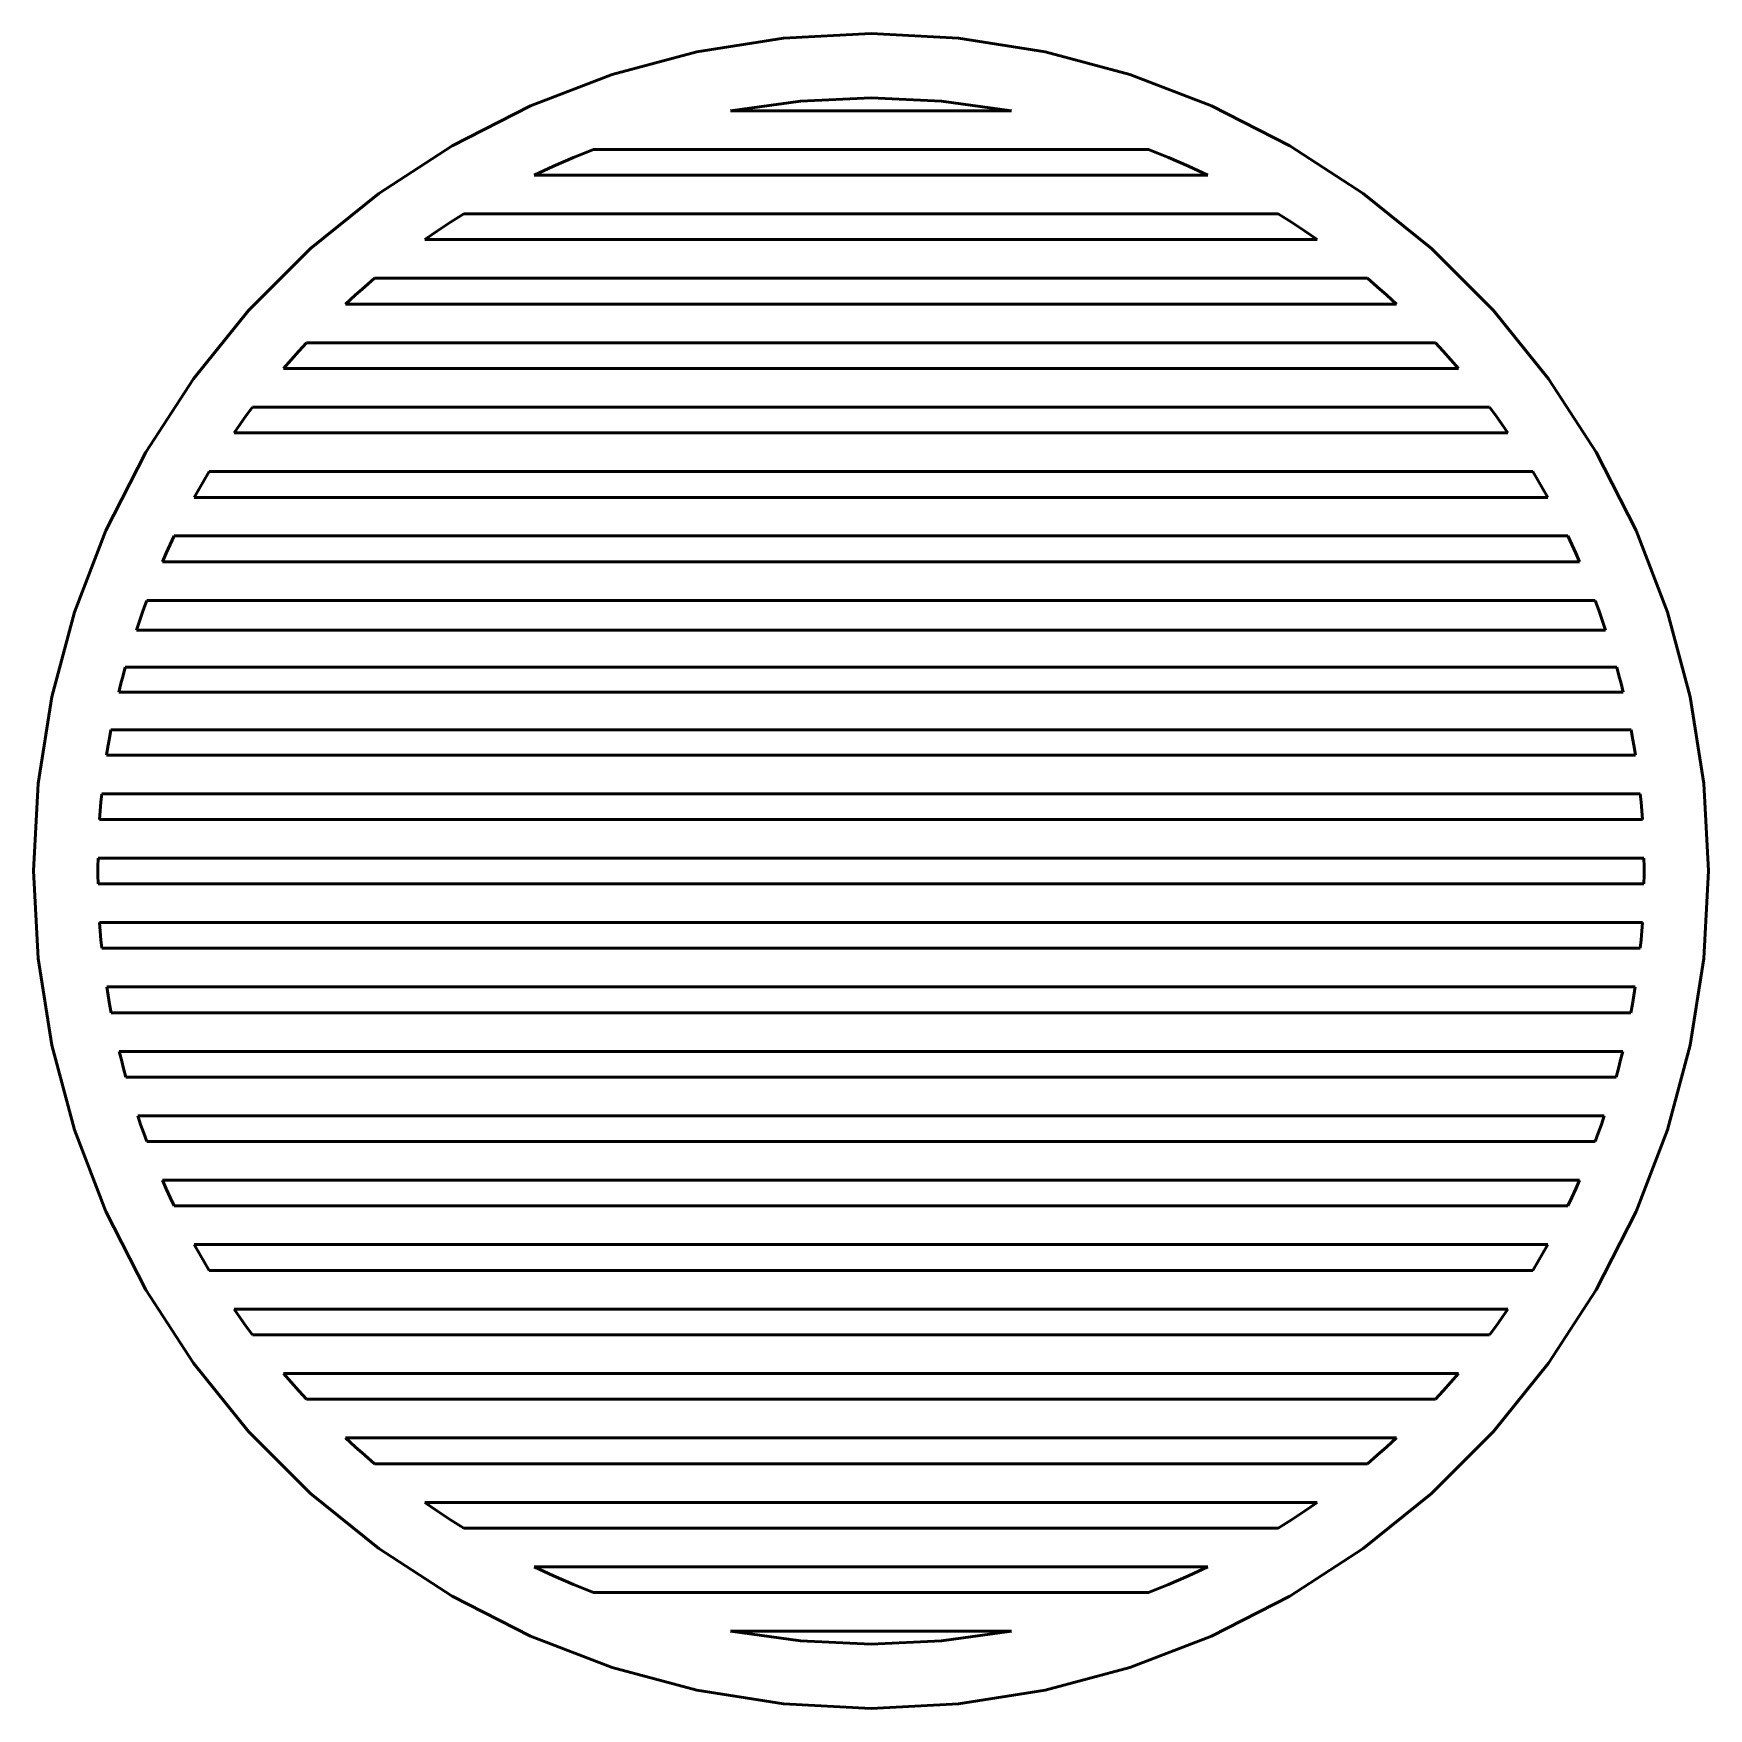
# Model space of a CAD drawing. Header units: millimetres. Extents: x 39 to 169, y 141 to 271.
import ezdxf

# ---------------------------------------------------------------- set-up
doc = ezdxf.new("R2010")
doc.units = ezdxf.units.MM
doc.header["$LTSCALE"] = 0.75
doc.layers.add('Visible', color=7, linetype='Continuous', lineweight=50)

msp = doc.modelspace()

# ---------------------------------------------------------------- linework, layer by layer
at = {"layer": 'Visible', "extrusion": (0, 1, 0)}
for p, q in [((90.204195, 269.647144), (96.924105, 270.711471)), ((96.924105, 270.711471), (103.718455, 271.06755)), ((103.718455, 271.06755), (110.512805, 270.711471)), ((110.512805, 270.711471), (117.232715, 269.647144)), ((83.63235, 267.886222), (90.204195, 269.647144)), ((117.232715, 269.647144), (123.80456, 267.886222)), ((77.280574, 265.448005), (83.63235, 267.886222)), ((123.80456, 267.886222), (130.156336, 265.448005)), ((71.218455, 262.359203), (77.280574, 265.448005)), ((92.809743, 265.06755), (98.241229, 265.817031)), ((98.241229, 265.817031), (103.718455, 266.06755)), ((103.718455, 266.06755), (109.195681, 265.817031)), ((109.195681, 265.817031), (114.627167, 265.06755)), ((130.156336, 265.448005), (136.218455, 262.359203)), ((92.809743, 265.06755), (114.627167, 265.06755)), ((65.512416, 258.653652), (71.218455, 262.359203)), ((79.08381, 260.777095), (80.621789, 261.443939)), ((80.621789, 261.443939), (82.177796, 262.06755)), ((82.177796, 262.06755), (125.259114, 262.06755)), ((125.259114, 262.06755), (126.815121, 261.443939)), ((126.815121, 261.443939), (128.3531, 260.777095)), ((136.218455, 262.359203), (141.924494, 258.653652)), ((77.565062, 260.06755), (79.08381, 260.777095)), ((77.565062, 260.06755), (129.871848, 260.06755)), ((128.3531, 260.777095), (129.871848, 260.06755)), ((60.224963, 254.371963), (65.512416, 258.653652)), ((141.924494, 258.653652), (147.211947, 254.371963)), ((70.084929, 255.754432), (71.091605, 256.421188)), ((71.091605, 256.421188), (72.111495, 257.06755)), ((72.111495, 257.06755), (135.325415, 257.06755)), ((135.325415, 257.06755), (136.345305, 256.421188)), ((136.345305, 256.421188), (137.351981, 255.754432)), ((69.091876, 255.06755), (70.084929, 255.754432)), ((69.091876, 255.06755), (138.345034, 255.06755)), ((137.351981, 255.754432), (138.345034, 255.06755)), ((55.414042, 249.561042), (60.224963, 254.371963)), ((147.211947, 254.371963), (152.022868, 249.561042)), ((63.671534, 250.746902), (64.428088, 251.413627)), ((64.428088, 251.413627), (65.195735, 252.06755)), ((65.195735, 252.06755), (142.241175, 252.06755)), ((142.241175, 252.06755), (143.008822, 251.413627)), ((143.008822, 251.413627), (143.765376, 250.746902)), ((62.926299, 250.06755), (63.671534, 250.746902)), ((62.926299, 250.06755), (144.510611, 250.06755)), ((143.765376, 250.746902), (144.510611, 250.06755)), ((51.132353, 244.27359), (55.414042, 249.561042)), ((152.022868, 249.561042), (156.304557, 244.27359)), ((59.30559, 246.409805), (59.912066, 247.06755)), ((59.912066, 247.06755), (147.524844, 247.06755)), ((147.524844, 247.06755), (148.13132, 246.409805)), ((58.122405, 245.06755), (58.708995, 245.743087)), ((58.708995, 245.743087), (59.30559, 246.409805)), ((148.13132, 246.409805), (148.727915, 245.743087)), ((148.727915, 245.743087), (149.314505, 245.06755)), ((58.122405, 245.06755), (149.314505, 245.06755)), ((47.426802, 238.56755), (51.132353, 244.27359)), ((156.304557, 244.27359), (160.010108, 238.56755)), ((55.230406, 241.407455), (55.718455, 242.06755)), ((55.718455, 242.06755), (151.718455, 242.06755)), ((151.718455, 242.06755), (152.206504, 241.407455)), ((54.281626, 240.06755), (54.751433, 240.740749)), ((54.751433, 240.740749), (55.230406, 241.407455)), ((152.206504, 241.407455), (152.685477, 240.740749)), ((152.685477, 240.740749), (153.155284, 240.06755)), ((54.281626, 240.06755), (153.155284, 240.06755)), ((44.338, 232.505432), (47.426802, 238.56755)), ((160.010108, 238.56755), (163.09891, 232.505432)), ((51.953719, 236.405841), (52.347258, 237.06755)), ((52.347258, 237.06755), (155.089652, 237.06755)), ((155.089652, 237.06755), (155.483191, 236.405841)), ((51.192271, 235.06755), (51.568701, 235.739139)), ((51.568701, 235.739139), (51.953719, 236.405841)), ((155.483191, 236.405841), (155.868209, 235.739139)), ((155.868209, 235.739139), (156.244639, 235.06755)), ((51.192271, 235.06755), (156.244639, 235.06755)), ((41.899783, 226.153656), (44.338, 232.505432)), ((49.025019, 230.737937), (49.33066, 231.404636)), ((49.33066, 231.404636), (49.644431, 232.06755)), ((49.644431, 232.06755), (157.792479, 232.06755)), ((157.792479, 232.06755), (158.106249, 231.404636)), ((158.106249, 231.404636), (158.411891, 230.737937)), ((163.09891, 232.505432), (165.537127, 226.153656)), ((48.727549, 230.06755), (49.025019, 230.737937)), ((158.411891, 230.737937), (158.709361, 230.06755)), ((48.727549, 230.06755), (158.709361, 230.06755)), ((46.965945, 225.539388), (47.234542, 226.30532)), ((47.234542, 226.30532), (47.513472, 227.06755)), ((47.513472, 227.06755), (159.923438, 227.06755)), ((159.923438, 227.06755), (160.202368, 226.30532)), ((160.202368, 226.30532), (160.470965, 225.539388)), ((40.138861, 219.58181), (41.899783, 226.153656)), ((46.707732, 224.769893), (46.965945, 225.539388)), ((160.470965, 225.539388), (160.729178, 224.769893)), ((165.537127, 226.153656), (167.298049, 219.58181)), ((46.707732, 224.769893), (160.729178, 224.769893)), ((45.506713, 220.606911), (45.671855, 221.252828)), ((45.671855, 221.252828), (45.844172, 221.896869)), ((45.844172, 221.896869), (161.592738, 221.896869)), ((161.592738, 221.896869), (161.765055, 221.252828)), ((161.765055, 221.252828), (161.930197, 220.606911)), ((45.34875, 219.9592), (45.506713, 220.606911)), ((45.34875, 219.9592), (162.08816, 219.9592)), ((161.930197, 220.606911), (162.08816, 219.9592)), ((39.074534, 212.8619), (40.138861, 219.58181)), ((167.298049, 219.58181), (168.362376, 212.8619)), ((44.498442, 215.710691), (44.609248, 216.368112)), ((44.609248, 216.368112), (44.727351, 217.024263)), ((44.727351, 217.024263), (162.709559, 217.024263)), ((162.709559, 217.024263), (162.827662, 216.368112)), ((162.827662, 216.368112), (162.938468, 215.710691)), ((44.39495, 215.052079), (44.498442, 215.710691)), ((44.39495, 215.052079), (163.04196, 215.052079)), ((162.938468, 215.710691), (163.04196, 215.052079)), ((38.718455, 206.06755), (39.074534, 212.8619)), ((43.956019, 211.401519), (44.01921, 212.06755)), ((44.01921, 212.06755), (163.4177, 212.06755)), ((163.4177, 212.06755), (163.480891, 211.401519)), ((168.362376, 212.8619), (168.718455, 206.06755)), ((43.851935, 210.06755), (43.90026, 210.734825)), ((43.90026, 210.734825), (43.956019, 211.401519)), ((163.480891, 211.401519), (163.53665, 210.734825)), ((163.53665, 210.734825), (163.584975, 210.06755)), ((43.851935, 210.06755), (163.584975, 210.06755)), ((43.719378, 206.400897), (43.72679, 207.06755)), ((43.72679, 207.06755), (163.71012, 207.06755)), ((163.71012, 207.06755), (163.717532, 206.400897)), ((38.718455, 206.06755), (39.074534, 199.2732)), ((43.719378, 205.734203), (43.719378, 206.400897)), ((43.719378, 205.734203), (43.72679, 205.06755)), ((163.71012, 205.06755), (163.717532, 205.734203)), ((163.717532, 205.734203), (163.717532, 206.400897)), ((168.362376, 199.2732), (168.718455, 206.06755)), ((43.72679, 205.06755), (163.71012, 205.06755)), ((43.851935, 202.06755), (43.90026, 201.400276)), ((43.851935, 202.06755), (163.584975, 202.06755)), ((163.53665, 201.400276), (163.584975, 202.06755)), ((43.90026, 201.400276), (43.956019, 200.733581)), ((43.956019, 200.733581), (44.01921, 200.06755)), ((163.4177, 200.06755), (163.480891, 200.733581)), ((163.480891, 200.733581), (163.53665, 201.400276)), ((39.074534, 199.2732), (40.138861, 192.55329)), ((44.01921, 200.06755), (163.4177, 200.06755)), ((167.298049, 192.55329), (168.362376, 199.2732)), ((44.397296, 197.06755), (163.039614, 197.06755)), ((44.397296, 197.06755), (44.502486, 196.399627)), ((44.502486, 196.399627), (44.615191, 195.732933)), ((162.821719, 195.732933), (162.934424, 196.399627)), ((162.934424, 196.399627), (163.039614, 197.06755)), ((44.615191, 195.732933), (44.735407, 195.06755)), ((44.735407, 195.06755), (162.701502, 195.06755)), ((162.701502, 195.06755), (162.821719, 195.732933)), ((40.138861, 192.55329), (41.899783, 185.981445)), ((165.537127, 185.981445), (167.298049, 192.55329)), ((45.374648, 192.06755), (45.539153, 191.398922)), ((45.374648, 192.06755), (162.062262, 192.06755)), ((45.539153, 191.398922), (45.711321, 190.732227)), ((161.725588, 190.732227), (161.897757, 191.398922)), ((161.897757, 191.398922), (162.062262, 192.06755)), ((45.711321, 190.732227), (45.891123, 190.06755)), ((45.891123, 190.06755), (161.545787, 190.06755)), ((161.545787, 190.06755), (161.725588, 190.732227)), ((41.899783, 185.981445), (44.338, 179.629669)), ((46.806243, 187.06755), (47.034121, 186.39812)), ((46.806243, 187.06755), (160.630667, 187.06755)), ((47.034121, 186.39812), (47.269877, 185.731422)), ((160.167033, 185.731422), (160.402789, 186.39812)), ((160.402789, 186.39812), (160.630667, 187.06755)), ((163.09891, 179.629669), (165.537127, 185.981445)), ((47.269877, 185.731422), (47.513472, 185.06755)), ((47.513472, 185.06755), (159.923438, 185.06755)), ((159.923438, 185.06755), (160.167033, 185.731422)), ((48.727549, 182.06755), (158.709361, 182.06755)), ((48.727549, 182.06755), (49.025019, 181.397163)), ((158.411891, 181.397163), (158.709361, 182.06755)), ((49.025019, 181.397163), (49.33066, 180.730464)), ((49.33066, 180.730464), (49.644431, 180.06755)), ((157.792479, 180.06755), (158.106249, 180.730464)), ((158.106249, 180.730464), (158.411891, 181.397163)), ((44.338, 179.629669), (47.426802, 173.56755)), ((49.644431, 180.06755), (157.792479, 180.06755)), ((160.010108, 173.56755), (163.09891, 179.629669)), ((51.192271, 177.06755), (156.244639, 177.06755)), ((51.192271, 177.06755), (51.568701, 176.395961)), ((155.868209, 176.395961), (156.244639, 177.06755)), ((51.568701, 176.395961), (51.953719, 175.729259)), ((51.953719, 175.729259), (52.347258, 175.06755)), ((155.089652, 175.06755), (155.483191, 175.729259)), ((155.483191, 175.729259), (155.868209, 176.395961)), ((52.347258, 175.06755), (155.089652, 175.06755)), ((47.426802, 173.56755), (51.132353, 167.861511)), ((156.304557, 167.861511), (160.010108, 173.56755)), ((54.281626, 172.06755), (54.751433, 171.394351)), ((54.281626, 172.06755), (153.155284, 172.06755)), ((152.685477, 171.394351), (153.155284, 172.06755)), ((54.751433, 171.394351), (55.230406, 170.727645)), ((55.230406, 170.727645), (55.718455, 170.06755)), ((151.718455, 170.06755), (152.206504, 170.727645)), ((152.206504, 170.727645), (152.685477, 171.394351)), ((55.718455, 170.06755), (151.718455, 170.06755)), ((51.132353, 167.861511), (55.414042, 162.574058)), ((152.022868, 162.574058), (156.304557, 167.861511)), ((58.122405, 167.06755), (58.708995, 166.392013)), ((58.122405, 167.06755), (149.314505, 167.06755)), ((148.727915, 166.392013), (149.314505, 167.06755)), ((58.708995, 166.392013), (59.30559, 165.725296)), ((59.30559, 165.725296), (59.912066, 165.06755)), ((147.524844, 165.06755), (148.13132, 165.725296)), ((148.13132, 165.725296), (148.727915, 166.392013)), ((59.912066, 165.06755), (147.524844, 165.06755)), ((55.414042, 162.574058), (60.224963, 157.763137)), ((147.211947, 157.763137), (152.022868, 162.574058)), ((62.926299, 162.06755), (144.510611, 162.06755)), ((62.926299, 162.06755), (63.671534, 161.388198)), ((63.671534, 161.388198), (64.428088, 160.721473)), ((143.008822, 160.721473), (143.765376, 161.388198)), ((143.765376, 161.388198), (144.510611, 162.06755)), ((64.428088, 160.721473), (65.195735, 160.06755)), ((65.195735, 160.06755), (142.241175, 160.06755)), ((142.241175, 160.06755), (143.008822, 160.721473)), ((60.224963, 157.763137), (65.512416, 153.481449)), ((141.924494, 153.481449), (147.211947, 157.763137)), ((69.091876, 157.06755), (138.345034, 157.06755)), ((69.091876, 157.06755), (70.084929, 156.380668)), ((70.084929, 156.380668), (71.091605, 155.713912)), ((136.345305, 155.713912), (137.351981, 156.380668)), ((137.351981, 156.380668), (138.345034, 157.06755)), ((71.091605, 155.713912), (72.111495, 155.06755)), ((72.111495, 155.06755), (135.325415, 155.06755)), ((135.325415, 155.06755), (136.345305, 155.713912)), ((65.512416, 153.481449), (71.218455, 149.775897)), ((136.218455, 149.775897), (141.924494, 153.481449)), ((77.565062, 152.06755), (79.08381, 151.358005)), ((77.565062, 152.06755), (129.871848, 152.06755)), ((79.08381, 151.358005), (80.621789, 150.691162)), ((126.815121, 150.691162), (128.3531, 151.358005)), ((128.3531, 151.358005), (129.871848, 152.06755)), ((71.218455, 149.775897), (77.280574, 146.687095)), ((80.621789, 150.691162), (82.177796, 150.06755)), ((82.177796, 150.06755), (125.259114, 150.06755)), ((125.259114, 150.06755), (126.815121, 150.691162)), ((130.156336, 146.687095), (136.218455, 149.775897)), ((92.809743, 147.06755), (98.241229, 146.318069)), ((92.809743, 147.06755), (114.627167, 147.06755)), ((109.195681, 146.318069), (114.627167, 147.06755)), ((77.280574, 146.687095), (83.63235, 144.248878)), ((98.241229, 146.318069), (103.718455, 146.06755)), ((103.718455, 146.06755), (109.195681, 146.318069)), ((123.80456, 144.248878), (130.156336, 146.687095)), ((83.63235, 144.248878), (90.204195, 142.487957)), ((117.232715, 142.487957), (123.80456, 144.248878)), ((90.204195, 142.487957), (96.924105, 141.423629)), ((110.512805, 141.423629), (117.232715, 142.487957)), ((96.924105, 141.423629), (103.718455, 141.06755)), ((103.718455, 141.06755), (110.512805, 141.423629))]:
    msp.add_line(p, q, dxfattribs=at)

doc.saveas('drawing.dxf')
